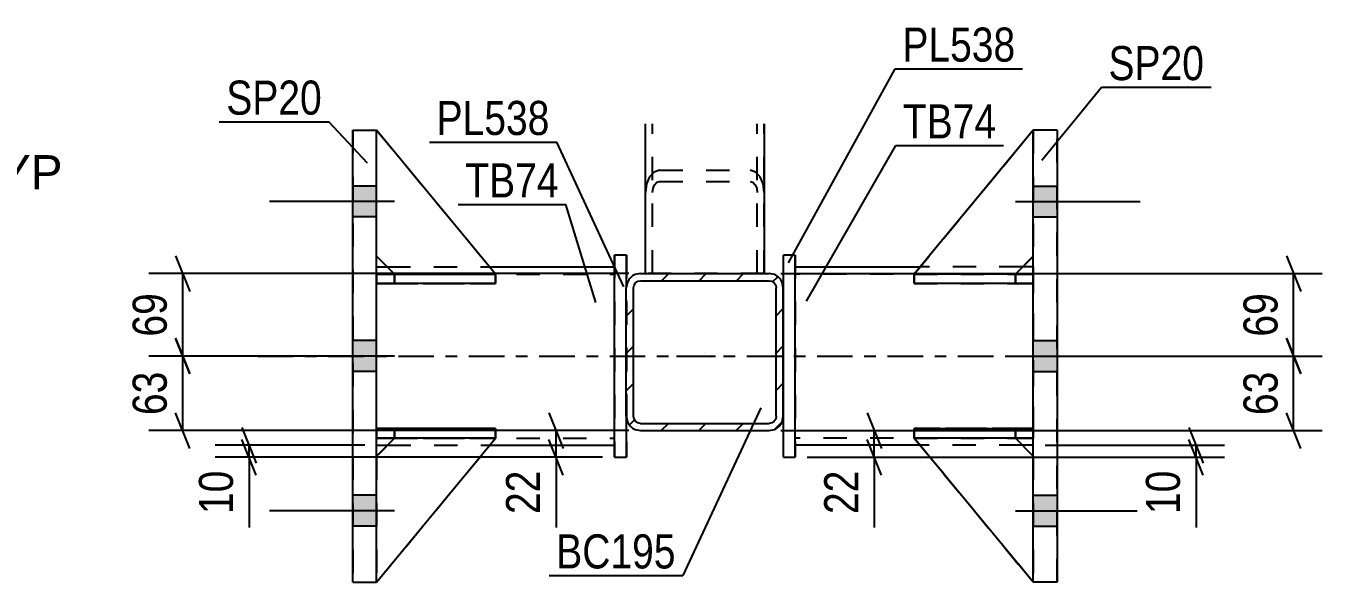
# Model space of a CAD drawing. Header units: millimetres. Extents: x 0 to 841, y 0 to 594.
# Drawn here: x 147.4 to 256.4, y 145.4 to 192.1 of the extents above; entities that cross this region are included whole.
import ezdxf

# ---------------------------------------------------------------- set-up
doc = ezdxf.new("R2010")
doc.units = ezdxf.units.MM
doc.linetypes.add('DXK_LINE_DOT2', pattern=[3.9198, 1.9599, -1.9599])
doc.linetypes.add('DXK_LINE_DOT3', pattern=[5.9187, 2.979, -0.9799, 0.9799, -0.9799])
doc.styles.add('Arial', font='ARIAL.TTF', dxfattribs={"height": 0.2})
doc.styles.add('Arial Narrow', font='ARIALN.TTF', dxfattribs={"height": 0.2})

# ---------------------------------------------------------------- blocks, each defined once
blk = doc.blocks.new('Part-800831068-12519 - 12494')
at = {"color": 7, "linetype": 'DXK_LINE_DOT2'}
for p, q in [((222.08, 157.48), (230.58, 157.48)), ((232.08, 145.39), (222.08, 157.48)), ((222.08, 157.48), (222.08, 157.48)), ((230.58, 157.48), (222.08, 157.48)), ((222.08, 157.48), (232.08, 145.39)), ((230.58, 157.48), (232.08, 155.98)), ((230.58, 157.48), (230.58, 157.48)), ((232.08, 155.98), (230.58, 157.48)), ((232.08, 155.98), (232.08, 145.39))]:
    blk.add_line(p, q, dxfattribs=at)
blk = doc.blocks.new('Part-800831068-12496 - 12494')
at = {"color": 7, "linetype": 'DXK_LINE_DOT2'}
for p, q in [((199.47, 171.33), (199.47, 183.93)), ((200.07, 171.33), (200.07, 183.93)), ((208.87, 171.33), (208.87, 183.93)), ((209.47, 171.33), (209.47, 183.93)), ((200.21, 179.86), (199.83, 179.46)), ((200.67, 180.01), (200.21, 179.86)), ((200.67, 180.01), (208.27, 180.01)), ((208.73, 179.86), (208.27, 180.01)), ((209.12, 179.46), (208.73, 179.86)), ((199.57, 178.86), (199.47, 178.15)), ((199.83, 179.46), (199.57, 178.86)), ((200.12, 178.5), (200.25, 178.8)), ((200.25, 178.8), (200.44, 179.01)), ((200.44, 179.01), (200.67, 179.08)), ((200.67, 179.08), (208.27, 179.08)), ((208.27, 179.08), (208.5, 179.01)), ((208.5, 179.01), (208.7, 178.8)), ((208.7, 178.8), (208.83, 178.5)), ((209.38, 178.86), (209.12, 179.46)), ((209.47, 178.15), (209.38, 178.86)), ((200.07, 178.15), (200.12, 178.5)), ((208.83, 178.5), (208.87, 178.15)), ((199.47, 171.33), (209.47, 171.33))]:
    blk.add_line(p, q, dxfattribs=at)
blk = doc.blocks.new('Part-800831068-12497 - 12494')
at = {"color": 2, "linetype": 'Continuous'}
for p, q in [((199.47, 171.33), (199.47, 183.93)), ((209.47, 183.93), (209.47, 171.33))]:
    blk.add_line(p, q, dxfattribs=at)
at = {"color": 7, "linetype": 'DXK_LINE_DOT2'}
for p, q in [((200.07, 171.33), (200.07, 183.93)), ((208.87, 171.33), (208.87, 183.93)), ((209.47, 171.33), (199.47, 171.33))]:
    blk.add_line(p, q, dxfattribs=at)
blk = doc.blocks.new('Part-800831068-12518 - 12494')
at = {"color": 2, "linetype": 'Continuous'}
for p, q in [((176.88, 171.89), (177.77, 171.89)), ((186.38, 171.89), (196.88, 171.89)), ((176.88, 156.89), (177.79, 156.89)), ((186.39, 156.89), (196.88, 156.89))]:
    blk.add_line(p, q, dxfattribs=at)
at = {"color": 7, "linetype": 'DXK_LINE_DOT2'}
for p, q in [((176.88, 156.89), (176.88, 171.89)), ((176.88, 171.29), (196.88, 171.29)), ((177.77, 171.89), (186.38, 171.89)), ((196.88, 156.89), (196.88, 171.89)), ((176.88, 157.49), (196.88, 157.49)), ((177.79, 156.89), (186.39, 156.89))]:
    blk.add_line(p, q, dxfattribs=at)
at = {"color": 7, "linetype": 'DXK_LINE_DOT3'}
blk.add_line((166.88, 164.39), (206.88, 164.39), dxfattribs=at)
blk = doc.blocks.new('Part-800831068-12510 - 12494')
at = {"linetype": 'Continuous'}
h = blk.add_hatch(dxfattribs=at)
h.set_pattern_fill('', scale=0.7, style=0, pattern_type=0)
h.set_pattern_definition([(45, (210.3333, 158.2215), (-1.57154, 1.57154), [])])
h.paths.add_polyline_path([(209.87, 158.13), (210.33, 158.22), (210.72, 158.48), (210.98, 158.87), (211.07, 159.33), (211.07, 170.13), (210.98, 170.59), (210.72, 170.98), (210.33, 171.24), (209.87, 171.33), (199.07, 171.33), (198.61, 171.24), (198.23, 170.98), (197.97, 170.59), (197.87, 170.13), (197.87, 159.33), (197.97, 158.87), (198.23, 158.48), (198.61, 158.22), (199.07, 158.13)])
h.paths.add_polyline_path([(199.07, 158.73), (198.84, 158.78), (198.65, 158.91), (198.52, 159.1), (198.47, 159.33), (198.47, 170.13), (198.52, 170.36), (198.65, 170.55), (198.84, 170.68), (199.07, 170.73), (209.87, 170.73), (210.1, 170.68), (210.3, 170.55), (210.43, 170.36), (210.47, 170.13), (210.47, 159.33), (210.43, 159.1), (210.3, 158.91), (210.1, 158.78), (209.87, 158.73)])
at = {"color": 2, "linetype": 'Continuous'}
for p, q in [((199.07, 171.33), (198.61, 171.24)), ((199.07, 171.33), (209.87, 171.33)), ((210.33, 171.24), (209.87, 171.33)), ((197.97, 170.59), (197.87, 170.13)), ((197.87, 159.33), (197.87, 170.13)), ((198.47, 170.13), (198.52, 170.36)), ((198.47, 159.33), (198.47, 170.13)), ((198.52, 170.36), (198.65, 170.55)), ((198.65, 170.55), (198.84, 170.68)), ((198.84, 170.68), (199.07, 170.73)), ((199.07, 170.73), (209.87, 170.73)), ((209.87, 170.73), (210.1, 170.68)), ((210.1, 170.68), (210.3, 170.55)), ((210.3, 170.55), (210.43, 170.36)), ((210.43, 170.36), (210.47, 170.13)), ((210.47, 159.33), (210.47, 170.13)), ((211.07, 170.13), (210.98, 170.59)), ((211.07, 159.33), (211.07, 170.13)), ((197.87, 159.33), (197.97, 158.87)), ((198.52, 159.1), (198.47, 159.33)), ((198.65, 158.91), (198.52, 159.1)), ((210.43, 159.1), (210.3, 158.91)), ((210.47, 159.33), (210.43, 159.1)), ((210.98, 158.87), (211.07, 159.33)), ((198.61, 158.22), (199.07, 158.13)), ((198.84, 158.78), (198.65, 158.91)), ((199.07, 158.73), (198.84, 158.78)), ((199.07, 158.73), (209.87, 158.73)), ((199.07, 158.13), (209.87, 158.13)), ((210.1, 158.78), (209.87, 158.73)), ((209.87, 158.13), (210.33, 158.22)), ((210.3, 158.91), (210.1, 158.78))]:
    blk.add_line(p, q, dxfattribs=at)
at = {"color": 7, "linetype": 'DXK_LINE_DOT3'}
blk.add_line((204.47, 164.73), (204.47, 164.73), dxfattribs=at)
at = {"color": 2, "linetype": 'Continuous'}
for centre, start, end in [((199.07, 170.13), 112.5, 157.5), ((209.87, 170.13), 22.5, 67.5), ((199.07, 159.33), 202.5, 247.5), ((209.87, 159.33), 292.5, 337.5)]:
    blk.add_arc(centre, 1.2, start, end, dxfattribs=at)
blk = doc.blocks.new('Part-800831068-12515 - 12494')
at = {"color": 2, "linetype": 'Continuous'}
for p, q in [((212.08, 171.89), (222.58, 171.89)), ((232.08, 171.89), (231.19, 171.89)), ((222.57, 156.89), (212.08, 156.89)), ((232.08, 156.89), (231.17, 156.89))]:
    blk.add_line(p, q, dxfattribs=at)
at = {"color": 7, "linetype": 'DXK_LINE_DOT2'}
for p, q in [((212.08, 156.89), (212.08, 171.89)), ((232.08, 171.29), (212.08, 171.29)), ((231.19, 171.89), (222.58, 171.89)), ((232.08, 171.89), (232.08, 156.89)), ((232.08, 157.49), (212.08, 157.49)), ((231.17, 156.89), (222.57, 156.89))]:
    blk.add_line(p, q, dxfattribs=at)
at = {"color": 7, "linetype": 'DXK_LINE_DOT3'}
blk.add_line((202.08, 164.39), (242.08, 164.39), dxfattribs=at)
blk = doc.blocks.new('Part-800831068-12516 - 12494')
at = {"color": 2, "linetype": 'Continuous'}
for p, q in [((212.08, 172.89), (211.08, 172.89)), ((211.08, 155.89), (211.08, 172.89)), ((212.08, 155.89), (212.08, 172.89)), ((211.08, 155.89), (212.08, 155.89))]:
    blk.add_line(p, q, dxfattribs=at)
at = {"color": 7, "linetype": 'DXK_LINE_DOT2'}
for p, q in [((211.08, 155.89), (211.08, 172.89)), ((212.08, 172.89), (212.08, 155.89))]:
    blk.add_line(p, q, dxfattribs=at)
blk = doc.blocks.new('Part-800831068-12517 - 12494')
at = {"color": 2, "linetype": 'Continuous'}
for p, q in [((196.88, 155.89), (196.88, 172.89)), ((197.88, 172.89), (196.88, 172.89)), ((197.88, 170.16), (197.88, 172.89)), ((197.88, 155.89), (197.88, 159.3)), ((196.88, 155.89), (197.88, 155.89))]:
    blk.add_line(p, q, dxfattribs=at)
at = {"color": 7, "linetype": 'DXK_LINE_DOT2'}
for p, q in [((196.88, 172.89), (196.88, 155.89)), ((197.88, 172.89), (197.88, 155.89)), ((197.88, 159.3), (197.88, 170.16))]:
    blk.add_line(p, q, dxfattribs=at)
blk = doc.blocks.new('Part-800831068-12520 - 12494')
at = {"color": 2, "linetype": 'Continuous'}
for p, q in [((222.08, 157.48), (222.08, 157.48)), ((230.58, 157.48), (222.08, 157.48)), ((232.08, 145.39), (222.08, 157.48)), ((230.58, 157.48), (230.58, 157.48)), ((230.58, 157.48), (232.08, 155.98))]:
    blk.add_line(p, q, dxfattribs=at)
at = {"color": 7, "linetype": 'DXK_LINE_DOT2'}
for p, q in [((222.08, 157.48), (230.58, 157.48)), ((232.08, 145.39), (222.08, 157.48)), ((230.58, 157.48), (232.08, 155.98)), ((232.08, 155.98), (232.08, 145.39))]:
    blk.add_line(p, q, dxfattribs=at)
blk = doc.blocks.new('Part-800831068-12521 - 12494')
at = {"color": 7, "linetype": 'DXK_LINE_DOT2'}
for p, q in [((232.08, 183.39), (222.08, 171.28)), ((222.08, 171.28), (232.08, 183.39)), ((232.08, 172.78), (232.08, 183.39)), ((230.58, 171.28), (232.08, 172.78)), ((230.58, 171.28), (232.08, 172.78)), ((222.08, 171.28), (230.58, 171.28)), ((222.08, 171.28), (222.08, 171.28)), ((230.58, 171.28), (222.08, 171.28)), ((230.58, 171.28), (230.58, 171.28))]:
    blk.add_line(p, q, dxfattribs=at)
blk = doc.blocks.new('Part-800831068-12522 - 12494')
at = {"color": 2, "linetype": 'Continuous'}
for p, q in [((232.08, 183.39), (222.08, 171.28)), ((230.59, 171.29), (232.08, 172.78)), ((223.33, 171.28), (222.08, 171.28)), ((222.08, 171.28), (222.08, 171.28))]:
    blk.add_line(p, q, dxfattribs=at)
at = {"color": 7, "linetype": 'DXK_LINE_DOT2'}
for p, q in [((222.08, 171.28), (232.08, 183.39)), ((232.08, 172.78), (232.08, 183.39)), ((230.58, 171.28), (232.08, 172.78)), ((230.58, 171.28), (222.08, 171.28)), ((230.58, 171.28), (223.33, 171.28)), ((230.58, 171.28), (230.59, 171.29)), ((230.58, 171.28), (230.58, 171.28))]:
    blk.add_line(p, q, dxfattribs=at)
blk = doc.blocks.new('Part-800831068-12523 - 12494')
at = {"color": 7, "linetype": 'DXK_LINE_DOT2'}
for p, q in [((222.08, 157.49), (222.08, 158.29)), ((222.08, 158.29), (230.58, 158.29)), ((232.08, 158.29), (222.08, 158.29)), ((230.58, 157.49), (230.58, 158.29)), ((230.58, 158.29), (232.08, 158.29)), ((232.08, 157.49), (232.08, 158.29)), ((232.08, 157.49), (232.08, 158.29)), ((232.08, 158.29), (232.08, 158.29)), ((230.58, 157.49), (222.08, 157.49)), ((222.08, 157.49), (232.08, 157.49)), ((232.08, 157.49), (230.58, 157.49)), ((232.08, 157.49), (232.08, 157.49))]:
    blk.add_line(p, q, dxfattribs=at)
blk = doc.blocks.new('Part-800831068-12524 - 12494')
at = {"color": 7, "linetype": 'DXK_LINE_DOT2'}
for p, q in [((222.08, 170.49), (222.08, 171.29)), ((222.08, 171.29), (230.58, 171.29)), ((232.08, 171.29), (222.08, 171.29)), ((230.58, 170.49), (230.58, 171.29)), ((230.58, 171.29), (232.08, 171.29)), ((232.08, 170.49), (232.08, 171.29)), ((232.08, 170.49), (232.08, 171.29)), ((232.08, 171.29), (232.08, 171.29)), ((230.58, 170.49), (222.08, 170.49)), ((222.08, 170.49), (232.08, 170.49)), ((232.08, 170.49), (230.58, 170.49)), ((232.08, 170.49), (232.08, 170.49))]:
    blk.add_line(p, q, dxfattribs=at)
blk = doc.blocks.new('Part-800831068-12525 - 12494')
at = {"color": 2, "linetype": 'Continuous'}
for p, q in [((222.08, 158.29), (232.08, 158.29)), ((222.08, 158.29), (222.08, 157.49)), ((232.08, 158.29), (232.08, 158.29)), ((232.08, 158.29), (232.08, 157.49)), ((232.08, 157.49), (222.08, 157.49)), ((232.08, 157.49), (232.08, 157.49))]:
    blk.add_line(p, q, dxfattribs=at)
at = {"color": 7, "linetype": 'DXK_LINE_DOT2'}
for p, q in [((230.58, 158.29), (222.08, 158.29)), ((232.08, 158.29), (230.58, 158.29)), ((230.58, 158.29), (230.58, 157.49)), ((232.08, 158.29), (232.08, 157.49)), ((222.08, 157.49), (230.58, 157.49)), ((230.58, 157.49), (232.08, 157.49))]:
    blk.add_line(p, q, dxfattribs=at)
blk = doc.blocks.new('Part-800831068-12526 - 12494')
at = {"color": 2, "linetype": 'Continuous'}
for p, q in [((222.09, 171.29), (222.08, 171.29)), ((222.08, 171.29), (222.08, 170.49)), ((232.08, 171.29), (223.33, 171.29)), ((232.08, 171.29), (232.08, 171.29)), ((232.08, 171.29), (232.08, 170.49)), ((232.08, 170.49), (222.08, 170.49)), ((232.08, 170.49), (232.08, 170.49))]:
    blk.add_line(p, q, dxfattribs=at)
at = {"color": 7, "linetype": 'DXK_LINE_DOT2'}
for p, q in [((223.33, 171.29), (222.09, 171.29)), ((230.58, 171.29), (222.09, 171.29)), ((230.58, 171.29), (232.08, 171.29)), ((230.58, 171.29), (230.58, 170.49)), ((232.08, 171.29), (232.08, 170.49)), ((222.08, 170.49), (230.58, 170.49)), ((230.58, 170.49), (232.08, 170.49))]:
    blk.add_line(p, q, dxfattribs=at)
blk = doc.blocks.new('Part-800831068-12527 - 12494')
at = {"color": 7, "linetype": 'DXK_LINE_DOT2'}
for p, q in [((178.38, 157.48), (176.88, 155.98)), ((176.88, 145.39), (186.88, 157.48)), ((176.88, 155.98), (178.38, 157.48)), ((176.88, 145.39), (186.88, 157.48)), ((186.88, 157.48), (178.38, 157.48)), ((178.38, 157.48), (178.38, 157.48)), ((178.38, 157.48), (186.88, 157.48)), ((186.88, 157.48), (186.88, 157.48)), ((176.88, 155.98), (176.88, 145.39))]:
    blk.add_line(p, q, dxfattribs=at)
blk = doc.blocks.new('Part-800831068-12528 - 12494')
at = {"color": 2, "linetype": 'Continuous'}
for p, q in [((178.38, 157.48), (176.88, 155.98)), ((176.88, 145.39), (186.88, 157.48)), ((186.88, 157.48), (178.38, 157.48)), ((178.38, 157.48), (178.38, 157.48)), ((186.88, 157.48), (186.88, 157.48))]:
    blk.add_line(p, q, dxfattribs=at)
at = {"color": 7, "linetype": 'DXK_LINE_DOT2'}
for p, q in [((176.88, 155.98), (178.38, 157.48)), ((176.88, 145.39), (186.88, 157.48)), ((178.38, 157.48), (186.88, 157.48)), ((176.88, 155.98), (176.88, 145.39))]:
    blk.add_line(p, q, dxfattribs=at)
blk = doc.blocks.new('Part-800831068-12529 - 12494')
at = {"color": 7, "linetype": 'DXK_LINE_DOT2'}
for p, q in [((176.88, 172.78), (176.88, 183.39)), ((176.88, 183.39), (186.88, 171.28)), ((176.88, 183.39), (186.88, 171.28)), ((178.38, 171.28), (176.88, 172.78)), ((178.38, 171.28), (176.88, 172.78)), ((186.88, 171.28), (178.38, 171.28)), ((178.38, 171.28), (178.38, 171.28)), ((178.38, 171.28), (186.88, 171.28)), ((186.88, 171.28), (186.88, 171.28))]:
    blk.add_line(p, q, dxfattribs=at)
blk = doc.blocks.new('Part-800831068-12530 - 12494')
at = {"color": 2, "linetype": 'Continuous'}
for p, q in [((186.88, 171.28), (176.88, 183.39)), ((178.37, 171.29), (176.88, 172.78)), ((185.63, 171.28), (186.88, 171.28)), ((186.88, 171.28), (186.88, 171.28))]:
    blk.add_line(p, q, dxfattribs=at)
at = {"color": 7, "linetype": 'DXK_LINE_DOT2'}
for p, q in [((176.88, 172.78), (176.88, 183.39)), ((176.88, 183.39), (186.88, 171.28)), ((178.38, 171.28), (176.88, 172.78)), ((178.38, 171.28), (178.37, 171.29)), ((186.88, 171.28), (178.38, 171.28)), ((178.38, 171.28), (178.38, 171.28)), ((178.38, 171.28), (185.63, 171.28))]:
    blk.add_line(p, q, dxfattribs=at)
blk = doc.blocks.new('Part-800831068-12531 - 12494')
at = {"color": 7, "linetype": 'DXK_LINE_DOT2'}
for p, q in [((176.88, 158.29), (178.38, 158.29)), ((186.88, 158.29), (176.88, 158.29)), ((176.88, 158.29), (176.88, 158.29)), ((176.88, 158.29), (176.88, 157.49)), ((176.88, 158.29), (176.88, 157.49)), ((178.38, 158.29), (186.88, 158.29)), ((178.38, 158.29), (178.38, 157.49)), ((186.88, 158.29), (186.88, 157.49)), ((178.38, 157.49), (176.88, 157.49)), ((176.88, 157.49), (186.88, 157.49)), ((176.88, 157.49), (176.88, 157.49)), ((186.88, 157.49), (178.38, 157.49))]:
    blk.add_line(p, q, dxfattribs=at)
blk = doc.blocks.new('Part-800831068-12532 - 12494')
at = {"color": 7, "linetype": 'DXK_LINE_DOT2'}
for p, q in [((176.88, 171.29), (178.38, 171.29)), ((186.88, 171.29), (176.88, 171.29)), ((176.88, 171.29), (176.88, 171.29)), ((176.88, 171.29), (176.88, 170.49)), ((176.88, 171.29), (176.88, 170.49)), ((178.38, 171.29), (186.88, 171.29)), ((178.38, 171.29), (178.38, 170.49)), ((186.88, 171.29), (186.88, 170.49)), ((178.38, 170.49), (176.88, 170.49)), ((176.88, 170.49), (186.88, 170.49)), ((176.88, 170.49), (176.88, 170.49)), ((186.88, 170.49), (178.38, 170.49))]:
    blk.add_line(p, q, dxfattribs=at)
blk = doc.blocks.new('Part-800831068-12533 - 12494')
at = {"color": 2, "linetype": 'Continuous'}
for p, q in [((176.88, 157.49), (176.88, 158.29)), ((186.88, 158.29), (176.88, 158.29)), ((186.88, 157.49), (186.88, 158.29)), ((186.88, 157.49), (176.88, 157.49)), ((176.88, 157.49), (176.88, 157.49))]:
    blk.add_line(p, q, dxfattribs=at)
at = {"color": 7, "linetype": 'DXK_LINE_DOT2'}
for p, q in [((178.38, 158.29), (176.88, 158.29)), ((178.38, 157.49), (178.38, 158.29)), ((186.88, 158.29), (178.38, 158.29)), ((176.88, 157.49), (178.38, 157.49)), ((178.38, 157.49), (186.88, 157.49))]:
    blk.add_line(p, q, dxfattribs=at)
blk = doc.blocks.new('Part-800831068-12534 - 12494')
at = {"color": 2, "linetype": 'Continuous'}
for p, q in [((176.88, 170.49), (176.88, 171.29)), ((176.88, 171.29), (185.63, 171.29)), ((186.88, 171.29), (186.87, 171.29)), ((186.88, 170.49), (186.88, 171.29)), ((186.88, 170.49), (176.88, 170.49)), ((176.88, 170.49), (176.88, 170.49))]:
    blk.add_line(p, q, dxfattribs=at)
at = {"color": 7, "linetype": 'DXK_LINE_DOT2'}
for p, q in [((178.38, 171.29), (176.88, 171.29)), ((178.38, 170.49), (178.38, 171.29)), ((178.38, 171.29), (186.87, 171.29)), ((176.88, 170.49), (178.38, 170.49)), ((178.38, 170.49), (186.88, 170.49))]:
    blk.add_line(p, q, dxfattribs=at)
blk = doc.blocks.new('Part-800831068-12535 - 12494')
at = {"color": 2, "linetype": 'Continuous'}
for p, q in [((234.08, 183.39), (232.08, 183.39)), ((232.08, 145.39), (232.08, 183.39)), ((234.08, 183.39), (234.08, 145.39)), ((234.08, 145.39), (232.08, 145.39))]:
    blk.add_line(p, q, dxfattribs=at)
at = {"color": 7, "linetype": 'DXK_LINE_DOT2'}
for p, q in [((232.08, 183.39), (232.08, 145.39)), ((234.08, 145.39), (234.08, 183.39))]:
    blk.add_line(p, q, dxfattribs=at)
blk = doc.blocks.new('Bolt-800831068-12615 - 12494')
at = {"linetype": 'Continuous'}
for points in [[(234.08, 176.09), (234.08, 178.69), (232.08, 178.69), (232.08, 176.09)], [(234.08, 176.09), (234.08, 178.69), (232.08, 178.69), (232.08, 176.09)], [(234.08, 176.09), (234.08, 178.69), (232.08, 178.69), (232.08, 176.09)], [(234.08, 163.09), (234.08, 165.69), (232.08, 165.69), (232.08, 163.09)], [(234.08, 163.09), (234.08, 165.69), (232.08, 165.69), (232.08, 163.09)], [(234.08, 150.09), (234.08, 152.69), (232.08, 152.69), (232.08, 150.09)], [(234.08, 150.09), (234.08, 152.69), (232.08, 152.69), (232.08, 150.09)], [(234.08, 150.09), (234.08, 152.69), (232.08, 152.69), (232.08, 150.09)]]:
    blk.add_hatch(color=1, dxfattribs=at).paths.add_polyline_path(points)
at = {"color": 1, "linetype": 'Continuous'}
for p, q in [((232.08, 178.69), (234.08, 178.69)), ((232.08, 178.69), (234.08, 178.69)), ((232.08, 178.69), (234.08, 178.69)), ((230.58, 177.39), (241.08, 177.39)), ((230.58, 177.39), (241.08, 177.39)), ((230.58, 177.39), (241.08, 177.39)), ((232.08, 176.09), (234.08, 176.09)), ((232.08, 176.09), (234.08, 176.09)), ((232.08, 176.09), (234.08, 176.09)), ((232.08, 165.69), (234.08, 165.69)), ((232.08, 165.69), (234.08, 165.69)), ((230.58, 164.39), (241.08, 164.39)), ((230.58, 164.39), (241.08, 164.39)), ((232.08, 163.09), (234.08, 163.09)), ((232.08, 163.09), (234.08, 163.09)), ((232.08, 152.69), (234.08, 152.69)), ((232.08, 152.69), (234.08, 152.69)), ((232.08, 152.69), (234.08, 152.69)), ((230.58, 151.39), (241.08, 151.39)), ((230.58, 151.39), (241.08, 151.39)), ((230.58, 151.39), (241.08, 151.39)), ((232.08, 150.09), (234.08, 150.09)), ((232.08, 150.09), (234.08, 150.09)), ((232.08, 150.09), (234.08, 150.09))]:
    blk.add_line(p, q, dxfattribs=at)
blk = doc.blocks.new('Part-800831068-12536 - 12494')
at = {"color": 2, "linetype": 'Continuous'}
for p, q in [((174.88, 183.39), (174.88, 183.39)), ((174.88, 183.39), (176.88, 183.39)), ((174.88, 145.39), (174.88, 183.39)), ((176.88, 145.39), (176.88, 183.39)), ((174.88, 145.39), (174.88, 145.39)), ((174.88, 145.39), (176.88, 145.39))]:
    blk.add_line(p, q, dxfattribs=at)
at = {"color": 7, "linetype": 'DXK_LINE_DOT2'}
for p, q in [((174.88, 183.39), (174.88, 145.39)), ((176.88, 145.39), (176.88, 183.39))]:
    blk.add_line(p, q, dxfattribs=at)
blk = doc.blocks.new('Bolt-800831068-12616 - 12494')
at = {"linetype": 'Continuous'}
for points in [[(176.88, 176.09), (176.88, 178.69), (174.88, 178.69), (174.88, 176.09)], [(176.88, 176.09), (176.88, 178.69), (174.88, 178.69), (174.88, 176.09)], [(176.88, 176.09), (176.88, 178.69), (174.88, 178.69), (174.88, 176.09)], [(176.88, 163.09), (176.88, 165.69), (174.88, 165.69), (174.88, 163.09)], [(176.88, 163.09), (176.88, 165.69), (174.88, 165.69), (174.88, 163.09)], [(176.88, 150.09), (176.88, 152.69), (174.88, 152.69), (174.88, 150.09)], [(176.88, 150.09), (176.88, 152.69), (174.88, 152.69), (174.88, 150.09)], [(176.88, 150.09), (176.88, 152.69), (174.88, 152.69), (174.88, 150.09)]]:
    blk.add_hatch(color=1, dxfattribs=at).paths.add_polyline_path(points)
at = {"color": 1, "linetype": 'Continuous'}
for p, q in [((176.88, 178.69), (174.88, 178.69)), ((176.88, 178.69), (174.88, 178.69)), ((176.88, 178.69), (174.88, 178.69)), ((178.38, 177.39), (167.88, 177.39)), ((178.38, 177.39), (167.88, 177.39)), ((178.38, 177.39), (167.88, 177.39)), ((176.88, 176.09), (174.88, 176.09)), ((176.88, 176.09), (174.88, 176.09)), ((176.88, 176.09), (174.88, 176.09)), ((176.88, 165.69), (174.88, 165.69)), ((176.88, 165.69), (174.88, 165.69)), ((178.38, 164.39), (167.88, 164.39)), ((178.38, 164.39), (167.88, 164.39)), ((176.88, 163.09), (174.88, 163.09)), ((176.88, 163.09), (174.88, 163.09)), ((176.88, 152.69), (174.88, 152.69)), ((176.88, 152.69), (174.88, 152.69)), ((176.88, 152.69), (174.88, 152.69)), ((178.38, 151.39), (167.88, 151.39)), ((178.38, 151.39), (167.88, 151.39)), ((178.38, 151.39), (167.88, 151.39)), ((176.88, 150.09), (174.88, 150.09)), ((176.88, 150.09), (174.88, 150.09)), ((176.88, 150.09), (174.88, 150.09))]:
    blk.add_line(p, q, dxfattribs=at)
blk = doc.blocks.new('StraightDimension-800831068-12908 - 12494')
at = {"color": 7, "linetype": 'Continuous'}
for p, q in [((191.37, 159.63), (192.57, 156.63)), ((198.07, 158.13), (189.12, 158.13)), ((191.97, 155.89), (191.97, 158.13)), ((192.57, 154.39), (191.37, 157.39)), ((195.88, 155.89), (189.12, 155.89)), ((191.97, 155.89), (191.97, 149.99)), ((191.97, 155.89), (191.97, 149.99))]:
    blk.add_line(p, q, dxfattribs=at)
at = {"color": 0}
blk.add_wipeout([(191.22, 155.37), (187.02, 155.37), (187.02, 150.51), (191.22, 150.51)], dxfattribs=at)
at = {"color": 3, "style": 'Arial Narrow'}
blk.add_text('22', height=2.863, rotation=90.0002, dxfattribs=at).set_placement((190.62, 151.11))
blk = doc.blocks.new('StraightDimension-800831068-12930 - 12494')
at = {"color": 7, "linetype": 'Continuous'}
for p, q in [((245.17, 158.39), (246.37, 155.39)), ((246.37, 154.39), (245.17, 157.39)), ((213.08, 155.89), (248.17, 155.89)), ((233.08, 156.89), (248.17, 156.89)), ((245.77, 155.89), (245.77, 156.89)), ((245.77, 155.89), (245.77, 149.99)), ((245.77, 155.89), (245.77, 149.99))]:
    blk.add_line(p, q, dxfattribs=at)
at = {"color": 0}
blk.add_wipeout([(245.02, 155.37), (240.82, 155.37), (240.82, 150.51), (245.02, 150.51)], dxfattribs=at)
at = {"color": 3, "style": 'Arial Narrow'}
blk.add_text('10', height=2.863, rotation=90.0002, dxfattribs=at).set_placement((244.42, 151.11))
blk = doc.blocks.new('StraightDimension-800831068-12866 - 12494')
at = {"color": 7, "linetype": 'Continuous'}
for p, q in [((159.98, 172.83), (161.18, 169.83)), ((198.07, 171.33), (157.73, 171.33)), ((160.58, 164.39), (160.58, 171.33)), ((161.18, 162.89), (159.98, 165.89)), ((168.93, 164.39), (157.73, 164.39))]:
    blk.add_line(p, q, dxfattribs=at)
at = {"color": 0}
blk.add_wipeout([(159.83, 170.29), (155.63, 170.29), (155.63, 165.43), (159.83, 165.43)], dxfattribs=at)
at = {"color": 3, "style": 'Arial Narrow'}
blk.add_text('69', height=2.863, rotation=90.0002, dxfattribs=at).set_placement((159.23, 166.03))
blk = doc.blocks.new('StraightDimension-800831068-12867 - 12494')
at = {"color": 7, "linetype": 'Continuous'}
for p, q in [((159.98, 165.89), (161.18, 162.89)), ((168.93, 164.39), (157.73, 164.39)), ((160.58, 158.13), (160.58, 164.39)), ((161.18, 156.63), (159.98, 159.63)), ((198.07, 158.13), (157.73, 158.13))]:
    blk.add_line(p, q, dxfattribs=at)
at = {"color": 0}
blk.add_wipeout([(159.83, 163.69), (155.63, 163.69), (155.63, 158.83), (159.83, 158.83)], dxfattribs=at)
at = {"color": 3, "style": 'Arial Narrow'}
blk.add_text('63', height=2.863, rotation=90.0002, dxfattribs=at).set_placement((159.23, 159.43))
blk = doc.blocks.new('StraightDimension-800831068-12919 - 12494')
at = {"color": 7, "linetype": 'Continuous'}
for p, q in [((218.12, 159.63), (219.32, 156.63)), ((210.87, 158.13), (221.12, 158.13)), ((218.72, 155.89), (218.72, 158.13)), ((219.32, 154.39), (218.12, 157.39)), ((213.08, 155.89), (221.12, 155.89)), ((218.72, 155.89), (218.72, 149.99)), ((218.72, 155.89), (218.72, 149.99))]:
    blk.add_line(p, q, dxfattribs=at)
at = {"color": 0}
blk.add_wipeout([(217.97, 155.37), (213.77, 155.37), (213.77, 150.51), (217.97, 150.51)], dxfattribs=at)
at = {"color": 3, "style": 'Arial Narrow'}
blk.add_text('22', height=2.863, rotation=90.0002, dxfattribs=at).set_placement((217.37, 151.11))
blk = doc.blocks.new('StraightDimension-800831068-12941 - 12494')
at = {"color": 7, "linetype": 'Continuous'}
for p, q in [((253.37, 172.83), (254.57, 169.83)), ((210.87, 171.33), (256.37, 171.33)), ((253.97, 164.39), (253.97, 171.33)), ((254.57, 162.89), (253.37, 165.89)), ((240.58, 164.39), (256.37, 164.39))]:
    blk.add_line(p, q, dxfattribs=at)
at = {"color": 0}
blk.add_wipeout([(253.22, 170.29), (249.02, 170.29), (249.02, 165.43), (253.22, 165.43)], dxfattribs=at)
at = {"color": 3, "style": 'Arial Narrow'}
blk.add_text('69', height=2.863, rotation=90.0002, dxfattribs=at).set_placement((252.62, 166.03))
blk = doc.blocks.new('StraightDimension-800831068-12942 - 12494')
at = {"color": 7, "linetype": 'Continuous'}
for p, q in [((253.37, 165.89), (254.57, 162.89)), ((240.58, 164.39), (256.37, 164.39)), ((253.97, 158.13), (253.97, 164.39)), ((254.57, 156.63), (253.37, 159.63)), ((210.87, 158.13), (256.37, 158.13))]:
    blk.add_line(p, q, dxfattribs=at)
at = {"color": 0}
blk.add_wipeout([(253.22, 163.69), (249.02, 163.69), (249.02, 158.83), (253.22, 158.83)], dxfattribs=at)
at = {"color": 3, "style": 'Arial Narrow'}
blk.add_text('63', height=2.863, rotation=90.0002, dxfattribs=at).set_placement((252.62, 159.43))
blk = doc.blocks.new('StraightDimension-800831068-12962 - 12494')
at = {"color": 7, "linetype": 'Continuous'}
for p, q in [((165.55, 158.39), (166.75, 155.39)), ((166.75, 154.39), (165.55, 157.39)), ((175.88, 156.89), (163.3, 156.89)), ((195.88, 155.89), (163.3, 155.89)), ((166.15, 155.89), (166.15, 156.89)), ((166.15, 155.89), (166.15, 149.99)), ((166.15, 155.89), (166.15, 149.99))]:
    blk.add_line(p, q, dxfattribs=at)
at = {"color": 0}
blk.add_wipeout([(165.4, 155.37), (161.2, 155.37), (161.2, 150.51), (165.4, 150.51)], dxfattribs=at)
at = {"color": 3, "style": 'Arial Narrow'}
blk.add_text('10', height=2.863, rotation=90.0002, dxfattribs=at).set_placement((164.8, 151.11))
blk = doc.blocks.new('WeldMark-800831068-12425 - 12100')
at = {"linetype": 'Continuous'}
blk.add_hatch(color=30, dxfattribs=at).paths.add_polyline_path([(119.02, 168.02), (116.31, 166.53), (118, 169.12)])
at = {"color": 30, "linetype": 'Continuous'}
for p, q in [((116.31, 166.53), (130.09, 179.32)), ((130.09, 179.32), (139.09, 179.32))]:
    blk.add_line(p, q, dxfattribs=at)
at = {"color": 3, "linetype": 'Continuous'}
for q in [(137.8, 175.03), (134.37, 175.03)]:
    blk.add_line((134.37, 179.32), q, dxfattribs=at)
for start, end in [(90, 270), (270, 90)]:
    blk.add_arc((130.09, 179.32), 1.5, start, end, dxfattribs=at)
at = {"color": 0, "linetype": 'Continuous'}
blk.add_wipeout([(150.46, 178.42), (150.46, 181.42), (142.69, 181.42), (142.69, 178.42)], dxfattribs=at)
blk.add_wipeout([(150.46, 178.42), (150.46, 181.42), (142.69, 181.42), (142.69, 178.42)], dxfattribs=at)
at = {"color": 3, "linetype": 'Continuous'}
for q in [(143.37, 183.61), (143.37, 175.03)]:
    blk.add_line((139.09, 179.32), q, dxfattribs=at)
at = {"color": 3, "linetype": 'Continuous', "style": 'Arial'}
blk.add_text('TYP', height=2.865, dxfattribs=at).set_placement((142.69, 178.42))
blk = doc.blocks.new('Mark-800831068-12981 - 12494')
at = {"color": 30, "linetype": 'Continuous'}
for p in [(181.32, 182.38), (197.66, 170.21)]:
    blk.add_line(p, (192.02, 182.38), dxfattribs=at)
at = {"color": 0}
blk.add_wipeout([(191.42, 182.98), (191.42, 185.98), (181.92, 185.98), (181.92, 182.98)], dxfattribs=at)
blk.add_wipeout([(191.42, 182.98), (191.42, 185.98), (181.92, 185.98), (181.92, 182.98)], dxfattribs=at)
at = {"color": 3, "style": 'Arial Narrow'}
blk.add_text('PL538', height=2.863, dxfattribs=at).set_placement((181.92, 182.98))
blk = doc.blocks.new('Mark-800831068-12978 - 12494')
at = {"color": 30, "linetype": 'Continuous'}
for p, q in [((211.51, 172.24), (220.48, 188.55)), ((220.48, 188.55), (231.18, 188.55))]:
    blk.add_line(p, q, dxfattribs=at)
at = {"color": 0}
blk.add_wipeout([(230.58, 189.15), (230.58, 192.15), (221.08, 192.15), (221.08, 189.15)], dxfattribs=at)
blk.add_wipeout([(230.58, 189.15), (230.58, 192.15), (221.08, 192.15), (221.08, 189.15)], dxfattribs=at)
at = {"color": 3, "style": 'Arial Narrow'}
blk.add_text('PL538', height=2.863, dxfattribs=at).set_placement((221.08, 189.15))
blk = doc.blocks.new('Mark-800831068-12975 - 12494')
at = {"color": 30, "linetype": 'Continuous'}
for p, q in [((213.02, 169.01), (220.52, 182.09)), ((220.52, 182.09), (229.58, 182.09))]:
    blk.add_line(p, q, dxfattribs=at)
at = {"color": 0}
blk.add_wipeout([(228.98, 182.69), (228.98, 185.69), (221.12, 185.69), (221.12, 182.69)], dxfattribs=at)
blk.add_wipeout([(228.98, 182.69), (228.98, 185.69), (221.12, 185.69), (221.12, 182.69)], dxfattribs=at)
at = {"color": 3, "style": 'Arial Narrow'}
blk.add_text('TB74', height=2.863, dxfattribs=at).set_placement((221.12, 182.69))
blk = doc.blocks.new('Mark-800831068-12990 - 12494')
at = {"color": 30, "linetype": 'Continuous'}
for p in [(163.64, 184.09), (176.12, 180.62)]:
    blk.add_line(p, (172.87, 184.09), dxfattribs=at)
at = {"color": 0}
blk.add_wipeout([(172.27, 184.69), (172.27, 187.69), (164.24, 187.69), (164.24, 184.69)], dxfattribs=at)
blk.add_wipeout([(172.27, 184.69), (172.27, 187.69), (164.24, 187.69), (164.24, 184.69)], dxfattribs=at)
at = {"color": 3, "style": 'Arial Narrow'}
blk.add_text('SP20', height=2.863, dxfattribs=at).set_placement((164.24, 184.69))
blk = doc.blocks.new('Mark-800831068-12972 - 12494')
at = {"color": 30, "linetype": 'Continuous'}
for p in [(209.17, 160.05), (191.38, 145.94)]:
    blk.add_line(p, (202.63, 145.94), dxfattribs=at)
at = {"color": 0}
blk.add_wipeout([(202.03, 146.54), (202.03, 149.54), (191.98, 149.54), (191.98, 146.54)], dxfattribs=at)
blk.add_wipeout([(202.03, 146.54), (202.03, 149.54), (191.98, 149.54), (191.98, 146.54)], dxfattribs=at)
at = {"color": 3, "style": 'Arial Narrow'}
blk.add_text('BC195', height=2.863, dxfattribs=at).set_placement((191.98, 146.54))
blk = doc.blocks.new('Mark-800831068-12984 - 12494')
at = {"color": 30, "linetype": 'Continuous'}
for p in [(183.73, 177.13), (195.32, 168.89)]:
    blk.add_line(p, (192.79, 177.13), dxfattribs=at)
at = {"color": 0}
blk.add_wipeout([(192.19, 177.73), (192.19, 180.73), (184.33, 180.73), (184.33, 177.73)], dxfattribs=at)
blk.add_wipeout([(192.19, 177.73), (192.19, 180.73), (184.33, 180.73), (184.33, 177.73)], dxfattribs=at)
at = {"color": 3, "style": 'Arial Narrow'}
blk.add_text('TB74', height=2.863, dxfattribs=at).set_placement((184.33, 177.73))
blk = doc.blocks.new('Mark-800831068-12987 - 12494')
at = {"color": 30, "linetype": 'Continuous'}
for p, q in [((232.81, 180.87), (237.81, 186.99)), ((237.81, 186.99), (247.04, 186.99))]:
    blk.add_line(p, q, dxfattribs=at)
at = {"color": 0}
blk.add_wipeout([(246.44, 187.59), (246.44, 190.59), (238.41, 190.59), (238.41, 187.59)], dxfattribs=at)
blk.add_wipeout([(246.44, 187.59), (246.44, 190.59), (238.41, 190.59), (238.41, 187.59)], dxfattribs=at)
at = {"color": 3, "style": 'Arial Narrow'}
blk.add_text('SP20', height=2.863, dxfattribs=at).set_placement((238.41, 187.59))

msp = doc.modelspace()

# ---------------------------------------------------------------- block references
for name in ['WeldMark-800831068-12425 - 12100', 'Part-800831068-12536 - 12494', 'Part-800831068-12529 - 12494', 'Part-800831068-12530 - 12494', 'Part-800831068-12496 - 12494', 'Part-800831068-12497 - 12494', 'Part-800831068-12521 - 12494', 'Part-800831068-12522 - 12494', 'Part-800831068-12535 - 12494', 'Bolt-800831068-12616 - 12494', 'Bolt-800831068-12615 - 12494', 'Part-800831068-12517 - 12494', 'Part-800831068-12516 - 12494', 'Part-800831068-12518 - 12494', 'Part-800831068-12532 - 12494', 'Part-800831068-12534 - 12494', 'Part-800831068-12510 - 12494', 'Part-800831068-12515 - 12494', 'Part-800831068-12524 - 12494', 'Part-800831068-12526 - 12494', 'Part-800831068-12531 - 12494', 'Part-800831068-12533 - 12494', 'Part-800831068-12523 - 12494', 'Part-800831068-12525 - 12494', 'Part-800831068-12527 - 12494', 'Part-800831068-12528 - 12494', 'Part-800831068-12519 - 12494', 'Part-800831068-12520 - 12494']:
    msp.add_blockref(name, (0, 0))

# ---------------------------------------------------------------- next in the draw order: block references
for name in ['Mark-800831068-12987 - 12494', 'Mark-800831068-12990 - 12494', 'StraightDimension-800831068-12866 - 12494', 'StraightDimension-800831068-12941 - 12494', 'StraightDimension-800831068-12908 - 12494', 'StraightDimension-800831068-12930 - 12494']:
    msp.add_blockref(name, (0, 0))

# ---------------------------------------------------------------- next in the draw order: block references
for name in ['Mark-800831068-12978 - 12494', 'Mark-800831068-12981 - 12494', 'StraightDimension-800831068-12867 - 12494', 'StraightDimension-800831068-12919 - 12494']:
    msp.add_blockref(name, (0, 0))

# ---------------------------------------------------------------- next in the draw order: block references
for name in ['Mark-800831068-12975 - 12494', 'Mark-800831068-12984 - 12494', 'StraightDimension-800831068-12942 - 12494', 'StraightDimension-800831068-12962 - 12494']:
    msp.add_blockref(name, (0, 0))

# ---------------------------------------------------------------- next in the draw order: block references
msp.add_blockref('Mark-800831068-12972 - 12494', (0, 0))

doc.saveas('drawing.dxf')
